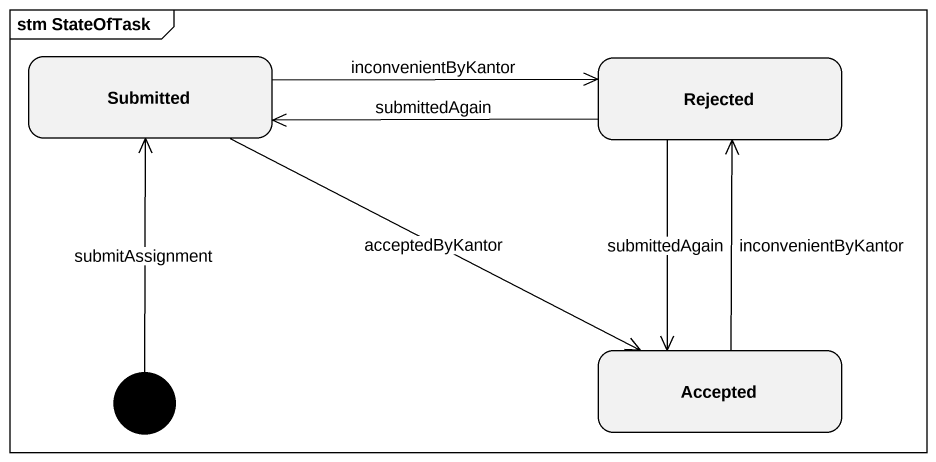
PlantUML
@startuml
mainframe stm StateOfTask
hide empty description
state Submitted
state Rejected
state Accepted
[*] -up-> Submitted : submitAssignment
Submitted -right-> Rejected : inconvenientByKantor
Submitted -right-> Accepted : acceptedByKantor
Rejected -left-> Submitted : submittedAgain
Rejected --> Accepted : submittedAgain
Accepted -up-> Rejected : inconvenientByKantor
@enduml
